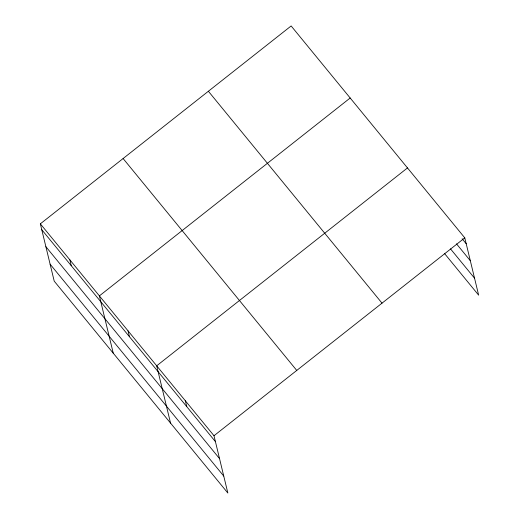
<?xml version="1.0" encoding="UTF-8"?>
<svg xmlns="http://www.w3.org/2000/svg" width="519" height="519" viewBox="0 0 519 519"><rect width="100%" height="100%" fill="white"/><g stroke="black" fill="none" stroke-linecap="round" stroke-linejoin="round"><path stroke-width="0.78" d="M40.346 223.832L213.997 435.733L227.86 493.05L54.216 281.149L40.346 223.832L291.14 25.95L464.784 237.851L478.654 295.168L444.374 253.337M350.182 97.994L99.388 295.882L113.252 353.192M407.486 167.922L156.693 365.811L170.556 423.121M213.997 435.733L464.784 237.851M462.118 238.746L466.211 243.742M456.499 243.852L470.318 260.713M450.498 248.854L474.548 278.197M208.379 91.253L382.023 303.154M123.107 158.529L296.758 370.436M41.773 229.722L215.417 441.624M45.88 246.694L219.524 458.595M50.109 264.177L223.754 476.079M185.341 400.772L186.769 406.656M128.037 330.843L129.465 336.727M69.87 259.857L71.291 265.741"/></g></svg>
